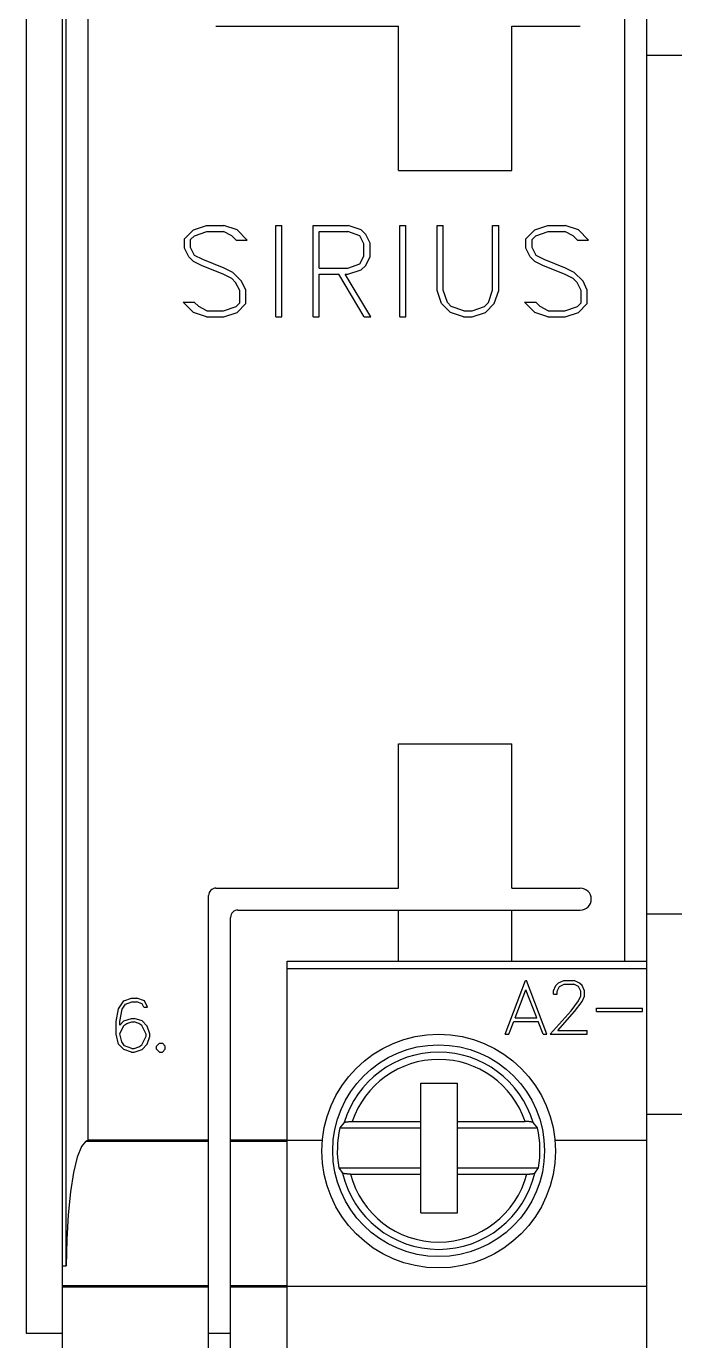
# Model space of a CAD drawing. Header units: millimetres. Extents: x -72 to 2978, y -1067 to 2817.
# Drawn here: x 1185.39 to 1203.15, y 1953.19 to 1989.19 of the extents above; entities that cross this region are included whole.
import ezdxf

# ---------------------------------------------------------------- set-up
doc = ezdxf.new("R2010")
doc.units = ezdxf.units.MM
doc.layers.add('10000_FRONT', color=7, linetype='Continuous')

msp = doc.modelspace()

# ---------------------------------------------------------------- linework, layer by layer
at = {"color": 6, "linetype": 'ByBlock'}
for p, q in [((1202.387, 1988.396), (1208.887, 1988.396)), ((1202.387, 1964.885), (1208.887, 1964.885)), ((1202.387, 1959.396), (1208.887, 1959.396))]:
    msp.add_line(p, q, dxfattribs=at)
msp.add_line((1202.387, 1963.385), (1202.387, 1969.385))
at = {"layer": '10000_FRONT', "color": 7, "linetype": 'Continuous', "lineweight": 25}
for p, q in [((1186.387, 1948.886), (1186.387, 2005.886)), ((1185.397, 1953.396), (1185.397, 2001.396)), ((1186.487, 1955.247), (1186.487, 1999.524)), ((1187.087, 1958.69), (1187.087, 1996.081)), ((1201.787, 1963.586), (1201.787, 1991.186)), ((1202.387, 1963.586), (1202.387, 1991.186)), ((1190.587, 1989.186), (1195.587, 1989.186)), ((1195.587, 1985.236), (1195.587, 1989.186)), ((1198.687, 1989.186), (1200.567, 1989.186)), ((1198.687, 1985.236), (1198.687, 1989.186)), ((1195.587, 1985.236), (1198.687, 1985.236)), ((1189.724, 1983.364), (1189.972, 1983.609)), ((1189.972, 1983.609), (1190.331, 1983.73)), ((1189.998, 1983.449), (1190.338, 1983.563)), ((1190.331, 1983.73), (1190.805, 1983.73)), ((1190.338, 1983.563), (1190.793, 1983.563)), ((1191.018, 1983.449), (1190.793, 1983.563)), ((1191.164, 1983.611), (1190.805, 1983.73)), ((1191.445, 1983.329), (1191.164, 1983.611)), ((1192.226, 1983.73), (1192.392, 1983.73)), ((1192.226, 1981.231), (1192.226, 1983.73)), ((1192.392, 1981.231), (1192.392, 1983.73)), ((1193.246, 1983.73), (1194.205, 1983.73)), ((1193.246, 1981.231), (1193.246, 1983.73)), ((1193.412, 1983.563), (1194.197, 1983.563)), ((1193.412, 1982.563), (1193.412, 1983.563)), ((1194.53, 1983.449), (1194.197, 1983.563)), ((1194.563, 1983.61), (1194.205, 1983.73)), ((1194.689, 1983.488), (1194.563, 1983.61)), ((1195.626, 1983.73), (1195.792, 1983.73)), ((1195.626, 1981.231), (1195.626, 1983.73)), ((1195.792, 1981.231), (1195.792, 1983.73)), ((1196.646, 1983.73), (1196.812, 1983.73)), ((1196.646, 1981.952), (1196.646, 1983.73)), ((1196.812, 1981.958), (1196.812, 1983.73)), ((1198.166, 1983.73), (1198.332, 1983.73)), ((1198.166, 1981.958), (1198.166, 1983.73)), ((1198.332, 1981.952), (1198.332, 1983.73)), ((1199.074, 1983.364), (1199.322, 1983.609)), ((1199.322, 1983.609), (1199.681, 1983.73)), ((1199.348, 1983.449), (1199.688, 1983.563)), ((1199.681, 1983.73), (1200.155, 1983.73)), ((1199.688, 1983.563), (1200.143, 1983.563)), ((1200.368, 1983.449), (1200.143, 1983.563)), ((1200.514, 1983.611), (1200.155, 1983.73)), ((1200.795, 1983.329), (1200.514, 1983.611)), ((1189.724, 1983.113), (1189.724, 1983.364)), ((1189.894, 1983.345), (1189.998, 1983.449)), ((1189.894, 1983.129), (1189.894, 1983.345)), ((1191.14, 1983.329), (1191.018, 1983.449)), ((1191.14, 1983.329), (1191.445, 1983.329)), ((1194.641, 1983.232), (1194.53, 1983.449)), ((1194.641, 1982.894), (1194.641, 1983.232)), ((1194.807, 1983.244), (1194.689, 1983.488)), ((1194.807, 1982.882), (1194.807, 1983.244)), ((1199.074, 1983.113), (1199.074, 1983.364)), ((1199.244, 1983.345), (1199.348, 1983.449)), ((1199.244, 1983.129), (1199.244, 1983.345)), ((1200.49, 1983.329), (1200.368, 1983.449)), ((1200.49, 1983.329), (1200.795, 1983.329)), ((1189.845, 1982.871), (1189.724, 1983.113)), ((1189.969, 1982.747), (1189.845, 1982.871)), ((1190.004, 1982.909), (1189.894, 1983.129)), ((1190.227, 1982.797), (1190.004, 1982.909)), ((1190.811, 1982.563), (1190.227, 1982.797)), ((1194.53, 1982.678), (1194.641, 1982.894)), ((1194.689, 1982.639), (1194.807, 1982.882)), ((1199.195, 1982.871), (1199.074, 1983.113)), ((1199.319, 1982.747), (1199.195, 1982.871)), ((1199.354, 1982.909), (1199.244, 1983.129)), ((1199.577, 1982.797), (1199.354, 1982.909)), ((1200.161, 1982.563), (1199.577, 1982.797)), ((1190.208, 1982.63), (1189.969, 1982.747)), ((1190.787, 1982.398), (1190.208, 1982.63)), ((1191.05, 1982.447), (1190.811, 1982.563)), ((1191.291, 1982.206), (1191.05, 1982.447)), ((1193.412, 1982.563), (1194.197, 1982.563)), ((1194.197, 1982.563), (1194.53, 1982.678)), ((1194.204, 1982.397), (1194.562, 1982.517)), ((1194.562, 1982.517), (1194.689, 1982.639)), ((1199.558, 1982.63), (1199.319, 1982.747)), ((1200.137, 1982.398), (1199.558, 1982.63)), ((1200.4, 1982.447), (1200.161, 1982.563)), ((1200.641, 1982.206), (1200.4, 1982.447)), ((1191.018, 1982.28), (1190.787, 1982.398)), ((1191.127, 1982.172), (1191.018, 1982.28)), ((1191.241, 1981.947), (1191.127, 1982.172)), ((1191.407, 1981.964), (1191.291, 1982.206)), ((1193.412, 1982.397), (1193.951, 1982.397)), ((1193.412, 1981.231), (1193.412, 1982.397)), ((1194.648, 1981.231), (1193.951, 1982.397)), ((1194.829, 1981.231), (1194.131, 1982.397)), ((1194.131, 1982.397), (1194.204, 1982.397)), ((1200.368, 1982.28), (1200.137, 1982.398)), ((1200.477, 1982.172), (1200.368, 1982.28)), ((1200.591, 1981.947), (1200.477, 1982.172)), ((1200.757, 1981.964), (1200.641, 1982.206)), ((1191.241, 1981.615), (1191.241, 1981.947)), ((1191.407, 1981.597), (1191.407, 1981.964)), ((1196.764, 1981.593), (1196.646, 1981.952)), ((1196.927, 1981.618), (1196.812, 1981.958)), ((1198.051, 1981.618), (1198.166, 1981.958)), ((1198.212, 1981.593), (1198.332, 1981.952)), ((1200.591, 1981.615), (1200.591, 1981.947)), ((1200.757, 1981.597), (1200.757, 1981.964)), ((1189.972, 1981.349), (1189.689, 1981.632)), ((1189.689, 1981.632), (1189.995, 1981.632)), ((1190.331, 1981.231), (1189.972, 1981.349)), ((1190.118, 1981.511), (1189.995, 1981.632)), ((1190.341, 1981.397), (1190.118, 1981.511)), ((1190.341, 1981.397), (1190.797, 1981.397)), ((1190.797, 1981.397), (1191.137, 1981.511)), ((1190.805, 1981.231), (1191.164, 1981.351)), ((1191.137, 1981.511), (1191.241, 1981.615)), ((1191.164, 1981.351), (1191.407, 1981.597)), ((1197.009, 1981.351), (1196.764, 1981.593)), ((1197.033, 1981.51), (1196.927, 1981.618)), ((1197.369, 1981.231), (1197.009, 1981.351)), ((1197.374, 1981.397), (1197.033, 1981.51)), ((1197.374, 1981.397), (1197.602, 1981.397)), ((1197.602, 1981.397), (1197.944, 1981.51)), ((1197.609, 1981.231), (1197.969, 1981.351)), ((1197.944, 1981.51), (1198.051, 1981.618)), ((1197.969, 1981.351), (1198.212, 1981.593)), ((1199.322, 1981.349), (1199.039, 1981.632)), ((1199.039, 1981.632), (1199.345, 1981.632)), ((1199.681, 1981.231), (1199.322, 1981.349)), ((1199.468, 1981.511), (1199.345, 1981.632)), ((1199.691, 1981.397), (1199.468, 1981.511)), ((1199.691, 1981.397), (1200.147, 1981.397)), ((1200.147, 1981.397), (1200.487, 1981.511)), ((1200.155, 1981.231), (1200.514, 1981.351)), ((1200.487, 1981.511), (1200.591, 1981.615)), ((1200.514, 1981.351), (1200.757, 1981.597)), ((1190.331, 1981.231), (1190.805, 1981.231)), ((1192.226, 1981.231), (1192.392, 1981.231)), ((1193.246, 1981.231), (1193.412, 1981.231)), ((1194.648, 1981.231), (1194.829, 1981.231)), ((1195.626, 1981.231), (1195.792, 1981.231)), ((1197.369, 1981.231), (1197.609, 1981.231)), ((1199.681, 1981.231), (1200.155, 1981.231)), ((1195.587, 1969.536), (1198.687, 1969.536)), ((1195.587, 1965.586), (1195.587, 1969.536)), ((1198.687, 1965.586), (1198.687, 1969.536)), ((1190.587, 1965.586), (1195.587, 1965.586)), ((1198.687, 1965.586), (1200.567, 1965.586)), ((1190.387, 1948.886), (1190.387, 1965.386)), ((1190.987, 1949.886), (1190.987, 1964.786)), ((1191.187, 1964.986), (1200.567, 1964.986)), ((1195.587, 1963.586), (1195.587, 1964.986)), ((1198.687, 1963.586), (1198.687, 1964.986)), ((1192.537, 1963.586), (1202.387, 1963.586)), ((1192.537, 1949.886), (1192.537, 1963.586)), ((1192.537, 1963.386), (1202.387, 1963.386)), ((1202.387, 1963.386), (1202.387, 1963.586)), ((1202.387, 1958.686), (1202.387, 1963.386)), ((1198.507, 1961.589), (1199.069, 1963.059)), ((1199.069, 1963.059), (1199.09, 1963.059)), ((1199.652, 1961.589), (1199.09, 1963.059)), ((1199.9, 1962.917), (1199.972, 1962.989)), ((1199.972, 1962.989), (1200.116, 1963.059)), ((1200.116, 1963.059), (1200.398, 1963.059)), ((1200.541, 1962.988), (1200.398, 1963.059)), ((1200.614, 1962.916), (1200.541, 1962.988)), ((1198.782, 1962.037), (1199.079, 1962.801)), ((1199.377, 1962.037), (1199.079, 1962.801)), ((1199.83, 1962.774), (1199.9, 1962.917)), ((1199.83, 1962.686), (1199.83, 1962.774)), ((1199.83, 1962.686), (1199.929, 1962.686)), ((1199.929, 1962.766), (1199.994, 1962.895)), ((1199.929, 1962.686), (1199.929, 1962.766)), ((1199.994, 1962.895), (1200.124, 1962.961)), ((1200.124, 1962.961), (1200.39, 1962.961)), ((1200.52, 1962.896), (1200.39, 1962.961)), ((1200.518, 1962.503), (1200.584, 1962.637)), ((1200.584, 1962.766), (1200.52, 1962.896)), ((1200.584, 1962.637), (1200.584, 1962.766)), ((1200.684, 1962.772), (1200.614, 1962.916)), ((1200.614, 1962.486), (1200.684, 1962.627)), ((1200.684, 1962.627), (1200.684, 1962.772)), ((1187.852, 1961.939), (1187.92, 1962.285)), ((1187.92, 1962.285), (1188.064, 1962.498)), ((1187.952, 1961.934), (1188.021, 1962.273)), ((1188.021, 1962.273), (1188.113, 1962.412)), ((1188.064, 1962.498), (1188.277, 1962.569)), ((1188.113, 1962.412), (1188.281, 1962.469)), ((1188.277, 1962.569), (1188.419, 1962.569)), ((1188.281, 1962.469), (1188.414, 1962.469)), ((1188.569, 1962.416), (1188.414, 1962.469)), ((1188.634, 1962.498), (1188.419, 1962.569)), ((1188.612, 1962.331), (1188.569, 1962.416)), ((1188.612, 1962.331), (1188.717, 1962.331)), ((1188.717, 1962.331), (1188.634, 1962.498)), ((1200.314, 1962.231), (1200.518, 1962.503)), ((1200.406, 1962.21), (1200.614, 1962.486)), ((1201.007, 1962.303), (1202.273, 1962.303)), ((1201.007, 1962.205), (1201.007, 1962.303)), ((1202.273, 1962.205), (1202.273, 1962.303)), ((1187.852, 1961.592), (1187.852, 1961.939)), ((1187.952, 1961.836), (1188.066, 1961.95)), ((1187.952, 1961.836), (1187.952, 1961.934)), ((1188.066, 1961.95), (1188.277, 1962.021)), ((1188.15, 1961.877), (1188.281, 1961.922)), ((1188.277, 1962.021), (1188.35, 1962.021)), ((1188.281, 1961.922), (1188.346, 1961.922)), ((1188.477, 1961.877), (1188.346, 1961.922)), ((1188.562, 1961.95), (1188.35, 1962.021)), ((1188.705, 1961.807), (1188.562, 1961.95)), ((1198.609, 1961.589), (1198.744, 1961.939)), ((1198.744, 1961.939), (1199.414, 1961.939)), ((1198.782, 1962.037), (1199.377, 1962.037)), ((1199.55, 1961.589), (1199.414, 1961.939)), ((1199.742, 1961.589), (1200.314, 1962.231)), ((1199.949, 1961.687), (1200.406, 1962.21)), ((1201.007, 1962.205), (1202.273, 1962.205)), ((1187.922, 1961.312), (1187.852, 1961.592)), ((1187.952, 1961.593), (1188.068, 1961.824)), ((1188.005, 1961.381), (1187.952, 1961.593)), ((1188.068, 1961.824), (1188.15, 1961.877)), ((1188.56, 1961.824), (1188.477, 1961.877)), ((1188.676, 1961.591), (1188.56, 1961.824)), ((1188.676, 1961.53), (1188.676, 1961.591)), ((1188.775, 1961.596), (1188.705, 1961.807)), ((1188.775, 1961.523), (1188.775, 1961.596)), ((1198.507, 1961.589), (1198.609, 1961.589)), ((1199.55, 1961.589), (1199.652, 1961.589)), ((1199.742, 1961.589), (1200.752, 1961.589)), ((1199.949, 1961.687), (1200.752, 1961.687)), ((1200.752, 1961.589), (1200.752, 1961.687)), ((1188.066, 1961.169), (1187.922, 1961.312)), ((1188.083, 1961.265), (1188.005, 1961.381)), ((1188.281, 1961.198), (1188.083, 1961.265)), ((1188.281, 1961.198), (1188.346, 1961.198)), ((1188.346, 1961.198), (1188.477, 1961.244)), ((1188.477, 1961.244), (1188.56, 1961.297)), ((1188.56, 1961.297), (1188.676, 1961.53)), ((1188.562, 1961.169), (1188.705, 1961.312)), ((1188.705, 1961.312), (1188.775, 1961.523)), ((1188.96, 1961.258), (1189.039, 1961.337)), ((1188.96, 1961.177), (1188.96, 1961.258)), ((1189.039, 1961.337), (1189.119, 1961.337)), ((1189.198, 1961.258), (1189.119, 1961.337)), ((1189.198, 1961.177), (1189.198, 1961.258)), ((1188.277, 1961.099), (1188.066, 1961.169)), ((1188.277, 1961.099), (1188.35, 1961.099)), ((1188.35, 1961.099), (1188.562, 1961.169)), ((1189.039, 1961.099), (1188.96, 1961.177)), ((1189.039, 1961.099), (1189.119, 1961.099)), ((1189.119, 1961.099), (1189.198, 1961.177)), ((1196.202, 1960.246), (1197.202, 1960.246)), ((1196.202, 1959.196), (1196.202, 1960.246)), ((1197.202, 1959.196), (1197.202, 1960.246)), ((1194.1, 1959.167), (1193.984, 1959.026)), ((1194.1, 1959.167), (1194.103, 1959.169)), ((1194.103, 1959.169), (1194.107, 1959.172)), ((1194.107, 1959.172), (1194.112, 1959.174)), ((1194.112, 1959.174), (1194.119, 1959.177)), ((1194.119, 1959.177), (1194.126, 1959.179)), ((1194.126, 1959.179), (1194.135, 1959.181)), ((1194.135, 1959.181), (1194.145, 1959.183)), ((1194.145, 1959.183), (1194.156, 1959.185)), ((1194.156, 1959.185), (1194.168, 1959.187)), ((1194.168, 1959.187), (1194.18, 1959.188)), ((1194.18, 1959.188), (1194.194, 1959.19)), ((1194.194, 1959.19), (1194.208, 1959.191)), ((1194.208, 1959.191), (1194.223, 1959.192)), ((1194.223, 1959.192), (1194.238, 1959.193)), ((1194.238, 1959.193), (1194.253, 1959.194)), ((1194.253, 1959.194), (1194.269, 1959.195)), ((1194.269, 1959.195), (1194.286, 1959.195)), ((1194.286, 1959.195), (1194.303, 1959.195)), ((1194.303, 1959.195), (1194.319, 1959.196)), ((1194.319, 1959.196), (1196.202, 1959.196)), ((1196.202, 1959.026), (1196.202, 1959.196)), ((1197.202, 1959.196), (1199.056, 1959.196)), ((1197.202, 1959.026), (1197.202, 1959.196)), ((1199.069, 1959.196), (1199.056, 1959.196)), ((1199.083, 1959.195), (1199.069, 1959.196)), ((1199.097, 1959.195), (1199.083, 1959.195)), ((1199.11, 1959.195), (1199.097, 1959.195)), ((1199.124, 1959.194), (1199.11, 1959.195)), ((1199.136, 1959.193), (1199.124, 1959.194)), ((1199.148, 1959.192), (1199.136, 1959.193)), ((1199.161, 1959.192), (1199.148, 1959.192)), ((1199.173, 1959.19), (1199.161, 1959.192)), ((1199.185, 1959.189), (1199.173, 1959.19)), ((1199.196, 1959.188), (1199.185, 1959.189)), ((1199.206, 1959.187), (1199.196, 1959.188)), ((1199.215, 1959.185), (1199.206, 1959.187)), ((1199.225, 1959.184), (1199.215, 1959.185)), ((1199.233, 1959.182), (1199.225, 1959.184)), ((1199.242, 1959.18), (1199.233, 1959.182)), ((1199.249, 1959.179), (1199.242, 1959.18)), ((1199.255, 1959.177), (1199.249, 1959.179)), ((1199.261, 1959.175), (1199.255, 1959.177)), ((1199.265, 1959.173), (1199.261, 1959.175)), ((1199.269, 1959.171), (1199.265, 1959.173)), ((1199.273, 1959.169), (1199.269, 1959.171)), ((1199.275, 1959.167), (1199.273, 1959.169)), ((1199.391, 1959.026), (1199.275, 1959.167)), ((1187.045, 1958.666), (1187.053, 1958.671)), ((1187.053, 1958.671), (1187.062, 1958.676)), ((1187.062, 1958.676), (1187.07, 1958.68)), ((1187.07, 1958.68), (1187.079, 1958.685)), ((1187.079, 1958.685), (1187.087, 1958.69)), ((1187.087, 1958.69), (1190.387, 1958.69)), ((1190.987, 1958.69), (1192.537, 1958.69)), ((1192.537, 1958.686), (1193.501, 1958.686)), ((1193.984, 1959.026), (1196.202, 1959.026)), ((1196.202, 1957.926), (1196.202, 1959.026)), ((1197.202, 1959.026), (1199.391, 1959.026)), ((1197.202, 1957.926), (1197.202, 1959.026)), ((1199.873, 1958.686), (1202.387, 1958.686)), ((1202.387, 1954.689), (1202.387, 1958.686)), ((1187.027, 1958.656), (1187.036, 1958.661)), ((1187.027, 1958.656), (1190.387, 1958.656)), ((1187.036, 1958.661), (1187.045, 1958.666)), ((1190.987, 1958.656), (1192.537, 1958.656)), ((1193.952, 1957.926), (1196.202, 1957.926)), ((1193.952, 1957.926), (1194.057, 1957.784)), ((1194.06, 1957.782), (1194.058, 1957.784)), ((1194.063, 1957.78), (1194.06, 1957.782)), ((1194.066, 1957.778), (1194.063, 1957.78)), ((1194.071, 1957.776), (1194.066, 1957.778)), ((1194.076, 1957.774), (1194.071, 1957.776)), ((1194.082, 1957.773), (1194.076, 1957.774)), ((1194.089, 1957.771), (1194.082, 1957.773)), ((1194.097, 1957.769), (1194.089, 1957.771)), ((1194.105, 1957.767), (1194.097, 1957.769)), ((1194.114, 1957.766), (1194.105, 1957.767)), ((1194.123, 1957.764), (1194.114, 1957.766)), ((1194.133, 1957.763), (1194.123, 1957.764)), ((1194.144, 1957.762), (1194.133, 1957.763)), ((1194.156, 1957.761), (1194.144, 1957.762)), ((1194.168, 1957.76), (1194.156, 1957.761)), ((1194.18, 1957.759), (1194.168, 1957.76)), ((1194.192, 1957.758), (1194.18, 1957.759)), ((1194.204, 1957.757), (1194.192, 1957.758)), ((1194.217, 1957.757), (1194.204, 1957.757)), ((1194.23, 1957.756), (1194.217, 1957.757)), ((1194.244, 1957.756), (1194.23, 1957.756)), ((1194.258, 1957.756), (1194.244, 1957.756)), ((1194.271, 1957.756), (1194.258, 1957.756)), ((1194.271, 1957.756), (1196.202, 1957.756)), ((1196.202, 1957.756), (1196.202, 1957.926)), ((1196.202, 1956.696), (1196.202, 1957.756)), ((1197.202, 1957.926), (1199.423, 1957.926)), ((1197.202, 1957.756), (1197.202, 1957.926)), ((1197.202, 1957.756), (1199.104, 1957.756)), ((1197.202, 1956.696), (1197.202, 1957.756)), ((1199.104, 1957.756), (1199.12, 1957.756)), ((1199.12, 1957.756), (1199.136, 1957.756)), ((1199.136, 1957.756), (1199.153, 1957.756)), ((1199.153, 1957.756), (1199.169, 1957.757)), ((1199.169, 1957.757), (1199.184, 1957.758)), ((1199.184, 1957.758), (1199.198, 1957.759)), ((1199.198, 1957.759), (1199.213, 1957.76)), ((1199.213, 1957.76), (1199.227, 1957.762)), ((1199.227, 1957.762), (1199.24, 1957.763)), ((1199.24, 1957.763), (1199.252, 1957.765)), ((1199.252, 1957.765), (1199.263, 1957.766)), ((1199.263, 1957.766), (1199.274, 1957.768)), ((1199.274, 1957.768), (1199.284, 1957.77)), ((1199.284, 1957.77), (1199.292, 1957.773)), ((1199.292, 1957.773), (1199.3, 1957.775)), ((1199.3, 1957.775), (1199.306, 1957.777)), ((1199.306, 1957.777), (1199.311, 1957.779)), ((1199.311, 1957.779), (1199.315, 1957.782)), ((1199.315, 1957.782), (1199.317, 1957.784)), ((1199.317, 1957.784), (1199.423, 1957.926)), ((1196.202, 1956.696), (1197.202, 1956.696)), ((1186.387, 1955.247), (1186.487, 1955.247)), ((1186.387, 1954.704), (1190.387, 1954.704)), ((1186.387, 1954.669), (1190.387, 1954.669)), ((1190.987, 1954.704), (1192.537, 1954.704)), ((1190.987, 1954.669), (1192.537, 1954.669)), ((1192.537, 1954.689), (1202.387, 1954.689)), ((1202.387, 1950.886), (1202.387, 1954.689)), ((1185.387, 1953.396), (1186.387, 1953.396)), ((1190.387, 1953.396), (1190.987, 1953.396))]:
    msp.add_line(p, q, dxfattribs=at)
msp.add_lwpolyline([(1187.027, 1958.656), (1186.904, 1958.509), (1186.789, 1958.22), (1186.687, 1957.799), (1186.603, 1957.266), (1186.54, 1956.644), (1186.501, 1955.961), (1186.487, 1955.247)], dxfattribs=at)
for centre, radius in [((1196.687, 1958.386), 3.2), ((1196.687, 1958.396), 2.9)]:
    msp.add_circle(centre, radius, dxfattribs=at)
for centre, radius, start, end in [((1190.587, 1965.386), 0.2, 90.0001, 180.0001), ((1200.567, 1965.286), 0.3, 0.0001, 89.9999), ((1200.567, 1965.286), 0.3, 270.0001, 0.0001), ((1191.187, 1964.786), 0.2, 89.9999, 179.9999), ((1196.687, 1958.396), 2.7, 90, 163.4023), ((1196.687, 1958.396), 2.5, 18.6629, 161.3371), ((1196.687, 1958.396), 2.7, 16.5977, 90), ((1196.687, 1958.396), 2.776, 166.8814, 189.7486), ((1196.687, 1958.396), 2.776, 350.2514, 13.1186), ((1196.687, 1958.396), 2.7, 193.0846, 346.9154), ((1196.687, 1958.396), 2.5, 194.8328, 345.1672)]:
    msp.add_arc(centre, radius, start, end, dxfattribs=at)

doc.saveas('drawing.dxf')
